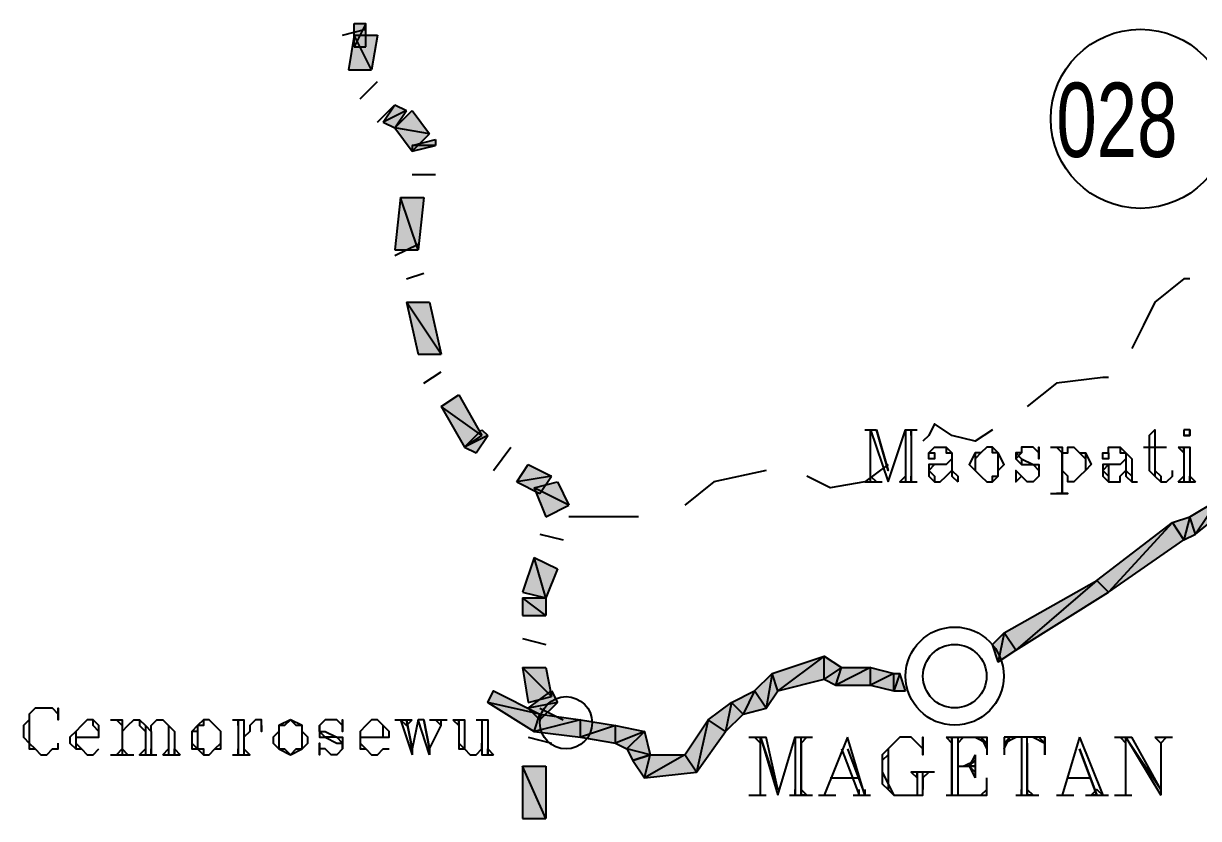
# Model space of a CAD drawing. Header units: millimetres. Extents: x 658 to 813, y 806 to 883.
# Drawn here: x 783.666 to 784.281, y 863.834 to 864.251 of the extents above; entities that cross this region are included whole.
import ezdxf

# ---------------------------------------------------------------- set-up
doc = ezdxf.new("R2010")
doc.units = ezdxf.units.MM
doc.header["$LTSCALE"] = 0.1
doc.linetypes.add('atContinuous2', pattern=[0])
for name, color, linetype in [('BAT-PROP', 7, 'Continuous'), ('BATKAB', 7, 'Continuous'), ('KLEKTOR2', 7, 'Continuous'), ('LINK NAS BARU', 7, 'Continuous'), ('SYMBOL', 7, 'Continuous'), ('TEXT', 8, 'Continuous'), ('zat_Mask_solid', 7, 'Continuous')]:
    doc.layers.add(name, color=color, linetype=linetype)
doc.styles.add('Style2', font='arial.ttf', dxfattribs={"height": 0.2})

msp = doc.modelspace()

# ---------------------------------------------------------------- hatches: boundary and pattern name
at = {"layer": 'BAT-PROP'}
h = msp.add_hatch(color=7, dxfattribs=at)
h.paths.add_polyline_path([(783.84512, 864.23861), (783.84512, 864.25077), (783.83904, 864.23861)], flags=17)
h.paths.add_polyline_path([(783.84512, 864.25077), (783.83904, 864.23861), (783.83904, 864.25077)], flags=17)
h = msp.add_hatch(color=7, dxfattribs=at)
h.paths.add_polyline_path([(783.836, 864.22645), (783.84816, 864.22645), (783.83904, 864.24469)])
h.paths.add_polyline_path([(783.84816, 864.22645), (783.83904, 864.24469), (783.8512, 864.24469)])
h = msp.add_hatch(color=7, dxfattribs=at)
h.paths.add_polyline_path([(783.86032, 864.19605), (783.8664, 864.20517), (783.85424, 864.19909)])
h.paths.add_polyline_path([(783.8664, 864.20517), (783.85424, 864.19909), (783.86032, 864.20821)])
h = msp.add_hatch(color=7, dxfattribs=at)
h.paths.add_polyline_path([(783.86944, 864.18389), (783.87856, 864.19301), (783.86032, 864.19605)])
h.paths.add_polyline_path([(783.87856, 864.19301), (783.86032, 864.19605), (783.86944, 864.20517)])
h = msp.add_hatch(color=7, dxfattribs=at)
h.paths.add_polyline_path([(783.86944, 864.18389), (783.8816, 864.18693), (783.86944, 864.18693)])
h.paths.add_polyline_path([(783.8816, 864.18693), (783.86944, 864.18693), (783.8816, 864.18997)])
h = msp.add_hatch(color=7, dxfattribs=at)
h.paths.add_polyline_path([(783.86032, 864.13221), (783.87248, 864.13221), (783.86336, 864.15957)])
h.paths.add_polyline_path([(783.87248, 864.13221), (783.86336, 864.15957), (783.87552, 864.15957)])
h = msp.add_hatch(color=7, dxfattribs=at)
h.paths.add_polyline_path([(783.87248, 864.07749), (783.88464, 864.07749), (783.8664, 864.10485)], flags=16)
h.paths.add_polyline_path([(783.88464, 864.07749), (783.8664, 864.10485), (783.87856, 864.10485)])
h = msp.add_hatch(color=7, dxfattribs=at)
h.paths.add_polyline_path([(783.8968, 864.02884), (783.90592, 864.03493), (783.88464, 864.05013)])
h.paths.add_polyline_path([(783.90592, 864.03493), (783.88464, 864.05013), (783.89376, 864.05621)])
h = msp.add_hatch(color=7, dxfattribs=at)
h.paths.add_polyline_path([(783.90288, 864.0258), (783.90896, 864.03493), (783.8968, 864.02884)])
h.paths.add_polyline_path([(783.90896, 864.03493), (783.8968, 864.02884), (783.90592, 864.03797)])
h = msp.add_hatch(color=7, dxfattribs=at)
h.paths.add_polyline_path([(783.93633, 864.00452), (783.94241, 864.01364), (783.92417, 864.0106)])
h.paths.add_polyline_path([(783.94241, 864.01364), (783.92417, 864.0106), (783.93025, 864.01972)])
h = msp.add_hatch(color=7, dxfattribs=at)
h.paths.add_polyline_path([(783.93937, 863.99236), (783.95153, 863.99844), (783.93329, 864.00756)])
h.paths.add_polyline_path([(783.95153, 863.99844), (783.93329, 864.00756), (783.94545, 864.0106)])
h = msp.add_hatch(color=7, dxfattribs=at)
h.paths.add_polyline_path([(783.92721, 863.95284), (783.93937, 863.9498), (783.93329, 863.97108)])
h.paths.add_polyline_path([(783.93937, 863.9498), (783.93329, 863.97108), (783.94545, 863.965)])
h = msp.add_hatch(color=7, dxfattribs=at)
h.paths.add_polyline_path([(783.92721, 863.94068), (783.93937, 863.94068), (783.92721, 863.9498)], flags=16)
h.paths.add_polyline_path([(783.93937, 863.94068), (783.92721, 863.9498), (783.93937, 863.9498)])
h = msp.add_hatch(color=7, dxfattribs=at)
h.paths.add_polyline_path([(783.93025, 863.89508), (783.94241, 863.89812), (783.92721, 863.91332)])
h.paths.add_polyline_path([(783.94241, 863.89812), (783.92721, 863.91332), (783.93937, 863.91332)], flags=17)
h = msp.add_hatch(color=7, dxfattribs=at)
h.paths.add_polyline_path([(783.93633, 863.88596), (783.94545, 863.89508), (783.93025, 863.89204)])
h.paths.add_polyline_path([(783.94545, 863.89508), (783.93025, 863.89204), (783.94241, 863.90116)])
h = msp.add_hatch(color=7, dxfattribs=at)
h.paths.add_polyline_path([(783.92721, 863.83428), (783.93937, 863.83428), (783.92721, 863.86164)], flags=16)
h.paths.add_polyline_path([(783.93937, 863.83428), (783.92721, 863.86164), (783.93937, 863.86164)])
at = {"layer": 'KLEKTOR2'}
for points in [[(784.29201, 864.00148), (784.27985, 863.98324), (784.27681, 863.99236)], [(784.29505, 863.9954), (784.29201, 864.00148), (784.27985, 863.98324)], [(784.27681, 863.99236), (784.27377, 863.9802), (784.26769, 863.98932)], [(784.27985, 863.98324), (784.27681, 863.99236), (784.27377, 863.9802)], [(784.26769, 863.98932), (784.23425, 863.95284), (784.22817, 863.95892)], [(784.27377, 863.9802), (784.26769, 863.98932), (784.23425, 863.95284)], [(784.22817, 863.95892), (784.18561, 863.92244), (784.17953, 863.93156)], [(784.23425, 863.95284), (784.22817, 863.95892), (784.18561, 863.92244)], [(784.17953, 863.93156), (784.17649, 863.91636), (784.17345, 863.92548)], [(784.18561, 863.92244), (784.17953, 863.93156), (784.17649, 863.91636)], [(783.93633, 863.889), (783.90896, 863.89508), (783.91201, 863.90116)], [(783.93329, 863.87988), (783.93633, 863.889), (783.90896, 863.89508)], [(783.95761, 863.88596), (783.93329, 863.87988), (783.93633, 863.889)], [(783.95761, 863.87684), (783.95761, 863.88596), (783.93329, 863.87988)], [(783.97585, 863.88292), (783.95761, 863.87684), (783.95761, 863.88596)], [(783.97585, 863.8738), (783.97585, 863.88292), (783.95761, 863.87684)], [(783.99105, 863.87988), (783.97585, 863.8738), (783.97585, 863.88292)], [(783.98193, 863.87076), (783.99105, 863.87988), (783.97585, 863.8738)], [(783.99409, 863.86772), (783.98193, 863.87076), (783.99105, 863.87988)], [(783.98497, 863.86468), (783.99409, 863.86772), (783.98193, 863.87076)]]:
    msp.add_hatch(color=7, dxfattribs=at).paths.add_polyline_path(points)
h = msp.add_hatch(color=7, dxfattribs=at)
h.paths.add_polyline_path([(784.08529, 863.90724), (784.08529, 863.9194), (784.06097, 863.90116)], flags=17)
h.paths.add_polyline_path([(784.08529, 863.9194), (784.06097, 863.90116), (784.05793, 863.91028)])
h = msp.add_hatch(color=7, dxfattribs=at)
h.paths.add_polyline_path([(784.10961, 863.9042), (784.10961, 863.91332), (784.09137, 863.9042)], flags=17)
h.paths.add_polyline_path([(784.10961, 863.91332), (784.09137, 863.9042), (784.09441, 863.91332)], flags=17)
h = msp.add_hatch(color=7, dxfattribs=at)
h.paths.add_polyline_path([(784.12785, 863.90116), (784.12481, 863.91028), (784.12177, 863.90116)])
h.paths.add_polyline_path([(784.12481, 863.91028), (784.12177, 863.90116), (784.12177, 863.91028)], flags=17)
h = msp.add_hatch(color=7, dxfattribs=at)
h.paths.add_polyline_path([(784.01841, 863.8586), (784.01233, 863.86772), (783.99105, 863.85556)])
h.paths.add_polyline_path([(784.01233, 863.86772), (783.99105, 863.85556), (783.99409, 863.86772)], flags=17)
at = {"layer": 'zat_Mask_solid'}
for points in [[(784.09441, 863.91332), (784.08529, 863.90724), (784.08529, 863.9194)], [(784.09137, 863.9042), (784.09441, 863.91332), (784.08529, 863.90724)], [(784.12177, 863.91028), (784.10961, 863.9042), (784.10961, 863.91332)], [(784.05793, 863.91028), (784.05489, 863.89204), (784.04881, 863.90116)], [(784.06097, 863.90116), (784.05793, 863.91028), (784.05489, 863.89204)], [(784.12177, 863.90116), (784.12177, 863.91028), (784.10961, 863.9042)], [(784.04881, 863.90116), (784.04273, 863.889), (784.03665, 863.89508)], [(784.05489, 863.89204), (784.04881, 863.90116), (784.04273, 863.889)], [(784.03665, 863.89508), (784.03361, 863.87988), (784.02449, 863.88596)], [(784.04273, 863.889), (784.03665, 863.89508), (784.03361, 863.87988)], [(784.02449, 863.88596), (784.01841, 863.8586), (784.01233, 863.86772)], [(784.03361, 863.87988), (784.02449, 863.88596), (784.01841, 863.8586)], [(783.99105, 863.85556), (783.99409, 863.86772), (783.98497, 863.86468)]]:
    msp.add_hatch(color=7, dxfattribs=at).paths.add_polyline_path(points)

# ---------------------------------------------------------------- linework, layer by layer
at = {"layer": 'BAT-PROP', "color": 7, "linetype": 'atContinuous2'}
for p, q in [((783.84512, 864.25077), (783.83904, 864.23861)), ((783.84512, 864.25077), (783.83904, 864.23861)), ((783.83904, 864.23861), (783.83904, 864.25077)), ((783.83904, 864.25077), (783.84512, 864.25077)), ((783.84512, 864.23861), (783.84512, 864.25077)), ((783.83904, 864.24469), (783.836, 864.22645)), ((783.84816, 864.22645), (783.83904, 864.24469)), ((783.84816, 864.22645), (783.83904, 864.24469)), ((783.83904, 864.24469), (783.8512, 864.24469)), ((783.8512, 864.24469), (783.84816, 864.22645)), ((783.83904, 864.23861), (783.84512, 864.23861)), ((783.836, 864.22645), (783.84816, 864.22645)), ((783.85424, 864.19909), (783.86032, 864.20821)), ((783.86032, 864.20821), (783.8664, 864.20517)), ((783.8664, 864.20517), (783.85424, 864.19909)), ((783.8664, 864.20517), (783.85424, 864.19909)), ((783.86032, 864.19605), (783.86944, 864.20517)), ((783.86032, 864.19605), (783.8664, 864.20517)), ((783.86944, 864.20517), (783.87856, 864.19301)), ((783.85424, 864.19909), (783.86032, 864.19605)), ((783.87856, 864.19301), (783.86032, 864.19605)), ((783.86032, 864.19605), (783.86944, 864.18389)), ((783.87856, 864.19301), (783.86032, 864.19605)), ((783.86944, 864.18389), (783.87856, 864.19301)), ((783.86944, 864.18693), (783.8816, 864.18997)), ((783.8816, 864.18997), (783.8816, 864.18693)), ((783.86944, 864.18389), (783.8816, 864.18693)), ((783.8816, 864.18693), (783.86944, 864.18693)), ((783.86944, 864.18693), (783.86944, 864.18389)), ((783.8816, 864.18693), (783.86944, 864.18693)), ((783.86336, 864.15957), (783.86032, 864.13221)), ((783.87248, 864.13221), (783.86336, 864.15957)), ((783.87248, 864.13221), (783.86336, 864.15957)), ((783.86336, 864.15957), (783.87552, 864.15957)), ((783.87552, 864.15957), (783.87248, 864.13221)), ((783.86032, 864.13221), (783.87248, 864.13221)), ((783.88464, 864.07749), (783.8664, 864.10485)), ((783.8664, 864.10485), (783.87248, 864.07749)), ((783.88464, 864.07749), (783.8664, 864.10485)), ((783.8664, 864.10485), (783.87856, 864.10485)), ((783.87856, 864.10485), (783.88464, 864.07749)), ((783.87248, 864.07749), (783.88464, 864.07749)), ((783.88464, 864.05013), (783.89376, 864.05621)), ((783.89376, 864.05621), (783.90592, 864.03493)), ((783.90592, 864.03493), (783.88464, 864.05013)), ((783.88464, 864.05013), (783.8968, 864.02884)), ((783.90592, 864.03493), (783.88464, 864.05013)), ((783.8968, 864.02884), (783.90592, 864.03797)), ((783.90896, 864.03493), (783.8968, 864.02884)), ((783.90896, 864.03493), (783.8968, 864.02884)), ((783.8968, 864.02884), (783.90592, 864.03493)), ((783.90288, 864.0258), (783.90896, 864.03493)), ((783.90592, 864.03797), (783.90896, 864.03493)), ((783.8968, 864.02884), (783.90288, 864.0258)), ((783.92417, 864.0106), (783.93025, 864.01972)), ((783.93025, 864.01972), (783.94241, 864.01364)), ((783.94241, 864.01364), (783.92417, 864.0106)), ((783.94241, 864.01364), (783.92417, 864.0106)), ((783.92417, 864.0106), (783.93633, 864.00452)), ((783.93329, 864.00756), (783.94545, 864.0106)), ((783.93633, 864.00452), (783.94241, 864.01364)), ((783.94545, 864.0106), (783.95153, 863.99844)), ((783.95153, 863.99844), (783.93329, 864.00756)), ((783.93329, 864.00756), (783.93937, 863.99236)), ((783.95153, 863.99844), (783.93329, 864.00756)), ((783.93937, 863.99236), (783.95153, 863.99844)), ((783.93329, 863.97108), (783.92721, 863.95284)), ((783.93937, 863.9498), (783.93329, 863.97108)), ((783.93937, 863.9498), (783.93329, 863.97108)), ((783.93329, 863.97108), (783.94545, 863.965)), ((783.94545, 863.965), (783.93937, 863.9498)), ((783.92721, 863.95284), (783.93937, 863.9498)), ((783.93937, 863.94068), (783.92721, 863.9498)), ((783.92721, 863.9498), (783.92721, 863.94068)), ((783.93937, 863.94068), (783.92721, 863.9498)), ((783.92721, 863.9498), (783.93937, 863.9498)), ((783.93937, 863.9498), (783.93937, 863.94068)), ((783.92721, 863.94068), (783.93937, 863.94068)), ((783.94241, 863.89812), (783.92721, 863.91332)), ((783.92721, 863.91332), (783.93025, 863.89508)), ((783.94241, 863.89812), (783.92721, 863.91332)), ((783.92721, 863.91332), (783.93937, 863.91332)), ((783.93937, 863.91332), (783.94241, 863.89812)), ((783.93025, 863.89204), (783.94241, 863.90116)), ((783.94241, 863.90116), (783.94545, 863.89508)), ((783.93025, 863.89508), (783.94241, 863.89812)), ((783.94545, 863.89508), (783.93025, 863.89204)), ((783.94545, 863.89508), (783.93025, 863.89204)), ((783.93633, 863.88596), (783.94545, 863.89508)), ((783.93025, 863.89204), (783.93633, 863.88596)), ((783.93937, 863.83428), (783.92721, 863.86164)), ((783.92721, 863.86164), (783.92721, 863.83428)), ((783.93937, 863.83428), (783.92721, 863.86164)), ((783.92721, 863.86164), (783.93937, 863.86164)), ((783.93937, 863.86164), (783.93937, 863.83428)), ((783.92721, 863.83428), (783.93937, 863.83428))]:
    msp.add_line(p, q, dxfattribs=at)
at = {"layer": 'BAT-PROP', "color": 7}
for points in [[(783.83296, 864.24469), (783.84512, 864.24773)], [(783.84208, 864.21125), (783.8512, 864.22037)], [(783.8512, 864.19909), (783.86032, 864.20821)], [(783.86944, 864.17173), (783.8816, 864.17173)], [(783.86032, 864.12917), (783.87248, 864.13525)], [(783.8664, 864.11701), (783.87552, 864.12005)], [(783.87552, 864.06229), (783.88464, 864.06837)], [(783.91201, 864.01668), (783.92113, 864.02884)], [(783.93633, 863.98324), (783.94849, 863.9802)], [(783.92721, 863.92852), (783.93937, 863.92548)], [(783.93633, 863.89204), (783.94849, 863.88596)], [(783.93025, 863.87684), (783.94241, 863.8738)]]:
    msp.add_lwpolyline(points, dxfattribs=at)
at = {"layer": 'BATKAB', "color": 7}
for points in [[(784.27681, 864.11701), (784.27377, 864.11701), (784.25857, 864.10485), (784.25249, 864.09269), (784.24641, 864.08053)], [(784.23425, 864.06533), (784.23121, 864.06533), (784.20689, 864.06229), (784.19169, 864.05013)], [(784.17345, 864.03797), (784.16433, 864.03189), (784.15217, 864.03493), (784.14305, 864.04101), (784.14001, 864.03493), (784.13697, 864.03189)], [(784.05489, 864.01668), (784.02753, 864.0106), (784.01233, 863.99844)], [(784.11873, 864.01972), (784.10657, 864.0106), (784.08833, 864.00756), (784.07617, 864.01364)], [(783.98801, 863.99236), (783.98497, 863.99236), (783.95153, 863.99236)]]:
    msp.add_lwpolyline(points, dxfattribs=at)
at = {"layer": 'KLEKTOR2', "color": 7}
for points in [[(784.29201, 864.00148), (784.27985, 863.98324), (784.27681, 863.99236), (784.29201, 864.00148)], [(784.29505, 863.9954), (784.29201, 864.00148), (784.27985, 863.98324), (784.29505, 863.9954)], [(784.27681, 863.99236), (784.27377, 863.9802), (784.26769, 863.98932), (784.27681, 863.99236)], [(784.27985, 863.98324), (784.27681, 863.99236), (784.27377, 863.9802), (784.27985, 863.98324)], [(784.26769, 863.98932), (784.23425, 863.95284), (784.22817, 863.95892), (784.26769, 863.98932)], [(784.27377, 863.9802), (784.26769, 863.98932), (784.23425, 863.95284), (784.27377, 863.9802)], [(784.22817, 863.95892), (784.18561, 863.92244), (784.17953, 863.93156), (784.22817, 863.95892)], [(784.23425, 863.95284), (784.22817, 863.95892), (784.18561, 863.92244), (784.23425, 863.95284)], [(784.17953, 863.93156), (784.17649, 863.91636), (784.17345, 863.92548), (784.17953, 863.93156)], [(784.18561, 863.92244), (784.17953, 863.93156), (784.17649, 863.91636), (784.18561, 863.92244)], [(784.08529, 863.9194), (784.06097, 863.90116), (784.05793, 863.91028), (784.08529, 863.9194)], [(784.08529, 863.90724), (784.08529, 863.9194), (784.06097, 863.90116), (784.08529, 863.90724)], [(784.09441, 863.91332), (784.08529, 863.90724), (784.08529, 863.9194), (784.09441, 863.91332)], [(784.09137, 863.9042), (784.09441, 863.91332), (784.08529, 863.90724), (784.09137, 863.9042)], [(784.10961, 863.9042), (784.10961, 863.91332), (784.09137, 863.9042), (784.10961, 863.9042)], [(784.10961, 863.91332), (784.09137, 863.9042), (784.09441, 863.91332), (784.10961, 863.91332)], [(784.12177, 863.91028), (784.10961, 863.9042), (784.10961, 863.91332), (784.12177, 863.91028)], [(784.05793, 863.91028), (784.05489, 863.89204), (784.04881, 863.90116), (784.05793, 863.91028)], [(784.06097, 863.90116), (784.05793, 863.91028), (784.05489, 863.89204), (784.06097, 863.90116)], [(784.12177, 863.90116), (784.12177, 863.91028), (784.10961, 863.9042), (784.12177, 863.90116)], [(784.12785, 863.90116), (784.12481, 863.91028), (784.12177, 863.90116), (784.12785, 863.90116)], [(784.12481, 863.91028), (784.12177, 863.90116), (784.12177, 863.91028), (784.12481, 863.91028)], [(783.93633, 863.889), (783.90896, 863.89508), (783.91201, 863.90116), (783.93633, 863.889)], [(784.04881, 863.90116), (784.04273, 863.889), (784.03665, 863.89508), (784.04881, 863.90116)], [(784.05489, 863.89204), (784.04881, 863.90116), (784.04273, 863.889), (784.05489, 863.89204)], [(783.93329, 863.87988), (783.93633, 863.889), (783.90896, 863.89508), (783.93329, 863.87988)], [(784.03665, 863.89508), (784.03361, 863.87988), (784.02449, 863.88596), (784.03665, 863.89508)], [(784.04273, 863.889), (784.03665, 863.89508), (784.03361, 863.87988), (784.04273, 863.889)], [(783.95761, 863.88596), (783.93329, 863.87988), (783.93633, 863.889), (783.95761, 863.88596)], [(783.95761, 863.87684), (783.95761, 863.88596), (783.93329, 863.87988), (783.95761, 863.87684)], [(783.97585, 863.88292), (783.95761, 863.87684), (783.95761, 863.88596), (783.97585, 863.88292)], [(783.97585, 863.8738), (783.97585, 863.88292), (783.95761, 863.87684), (783.97585, 863.8738)], [(783.99105, 863.87988), (783.97585, 863.8738), (783.97585, 863.88292), (783.99105, 863.87988)], [(784.02449, 863.88596), (784.01841, 863.8586), (784.01233, 863.86772), (784.02449, 863.88596)], [(784.03361, 863.87988), (784.02449, 863.88596), (784.01841, 863.8586), (784.03361, 863.87988)], [(783.98193, 863.87076), (783.99105, 863.87988), (783.97585, 863.8738), (783.98193, 863.87076)], [(783.99409, 863.86772), (783.98193, 863.87076), (783.99105, 863.87988), (783.99409, 863.86772)], [(783.98497, 863.86468), (783.99409, 863.86772), (783.98193, 863.87076), (783.98497, 863.86468)], [(783.99105, 863.85556), (783.99409, 863.86772), (783.98497, 863.86468), (783.99105, 863.85556)], [(784.01841, 863.8586), (784.01233, 863.86772), (783.99105, 863.85556), (784.01841, 863.8586)], [(784.01233, 863.86772), (783.99105, 863.85556), (783.99409, 863.86772), (784.01233, 863.86772)]]:
    msp.add_lwpolyline(points, dxfattribs=at)
at = {"layer": 'LINK NAS BARU', "color": 7, "linetype": 'atContinuous2'}
msp.add_circle((784.2509, 864.20083), 0.0469, dxfattribs=at)
at = {"layer": 'SYMBOL', "color": 7, "linetype": 'atContinuous2'}
for centre, radius in [((784.15365, 863.90888), 0.02572), ((784.15366, 863.90884), 0.01664), ((783.95001, 863.88443), 0.0137)]:
    msp.add_circle(centre, radius, dxfattribs=at)
at = {"layer": 'TEXT', "color": 7}
for points in [[(784.10657, 864.03797), (784.11265, 864.03797)], [(784.10961, 864.01364), (784.10961, 864.03797), (784.11873, 864.0106)], [(784.10961, 864.03797), (784.10961, 864.03493)], [(784.11265, 864.03797), (784.11873, 864.01668), (784.11265, 864.03797)], [(784.11873, 864.0106), (784.12785, 864.03797), (784.12785, 864.0106)], [(784.12785, 864.03797), (784.13393, 864.03797)], [(784.12785, 864.03493), (784.12785, 864.01364)], [(784.13089, 864.03797), (784.13089, 864.0106)], [(784.13089, 864.03797), (784.13089, 864.03493), (784.13089, 864.03797)], [(784.25553, 864.03493), (784.25857, 864.03797), (784.25857, 864.01668), (784.26161, 864.01364), (784.26161, 864.0106)], [(784.25553, 864.03493), (784.25553, 864.01668), (784.25857, 864.01364), (784.26161, 864.0106), (784.26465, 864.0106), (784.26769, 864.01364), (784.26769, 864.01668)], [(784.25857, 864.03493), (784.25857, 864.01668), (784.25857, 864.01364)], [(784.27377, 864.03797), (784.27377, 864.03493), (784.27681, 864.03493), (784.27681, 864.03797), (784.27377, 864.03797)], [(784.27681, 864.03797), (784.27681, 864.03493), (784.27377, 864.03493)], [(784.14001, 864.0258), (784.14305, 864.0258), (784.14305, 864.02276), (784.14001, 864.02276), (784.14001, 864.0258), (784.14305, 864.02884), (784.14913, 864.02884), (784.15217, 864.0258), (784.15217, 864.02276), (784.15217, 864.01668), (784.15521, 864.01364), (784.15521, 864.0106)], [(784.14913, 864.02884), (784.14913, 864.0258), (784.15217, 864.0258), (784.15217, 864.01668), (784.15217, 864.01364), (784.15521, 864.0106)], [(784.17041, 864.02884), (784.16737, 864.0258), (784.16433, 864.0258), (784.16129, 864.01972), (784.16433, 864.01668), (784.16737, 864.01364), (784.17041, 864.0106), (784.17345, 864.0106), (784.17649, 864.01364), (784.17649, 864.01668), (784.17953, 864.01972), (784.17649, 864.0258), (784.17345, 864.02884), (784.17041, 864.02884)], [(784.17041, 864.02884), (784.16737, 864.0258), (784.16433, 864.02276), (784.16433, 864.01668), (784.16737, 864.01364), (784.17041, 864.0106)], [(784.17345, 864.0106), (784.17345, 864.01364), (784.17649, 864.01364), (784.17649, 864.01668), (784.17649, 864.02276), (784.17649, 864.0258), (784.17345, 864.0258), (784.17345, 864.02884)], [(784.19777, 864.0258), (784.19777, 864.02884), (784.19777, 864.02276), (784.19777, 864.0258), (784.19473, 864.02884), (784.18865, 864.02884), (784.18865, 864.0258), (784.18561, 864.0258), (784.18561, 864.02276), (784.18865, 864.01972), (784.19473, 864.01972), (784.19777, 864.01668), (784.19777, 864.01364)], [(784.20385, 864.02884), (784.20993, 864.02884), (784.20993, 864.00452)], [(784.20689, 864.02884), (784.20993, 864.0258), (784.20689, 864.02884)], [(784.20993, 864.02884), (784.20993, 864.00452), (784.20993, 864.0258)], [(784.20993, 864.0258), (784.21297, 864.0258), (784.21297, 864.02884), (784.21601, 864.02884), (784.21905, 864.0258), (784.22209, 864.0258), (784.22513, 864.01972), (784.22209, 864.01668), (784.21905, 864.01364), (784.21601, 864.0106), (784.21297, 864.0106), (784.21297, 864.01364), (784.20993, 864.01668)], [(784.21601, 864.02884), (784.21905, 864.0258), (784.22209, 864.02276), (784.22209, 864.01668), (784.21905, 864.01364), (784.21601, 864.0106)], [(784.23425, 864.0258), (784.23425, 864.02276), (784.23121, 864.02276), (784.23121, 864.0258), (784.23425, 864.0258), (784.23425, 864.02884), (784.24033, 864.02884), (784.24337, 864.0258), (784.24641, 864.02276), (784.24641, 864.01668), (784.24641, 864.01364), (784.24641, 864.0106)], [(784.24033, 864.02884), (784.24033, 864.0258), (784.24337, 864.0258), (784.24337, 864.01668), (784.24337, 864.01364), (784.24641, 864.0106), (784.24945, 864.0106)], [(784.25249, 864.02884), (784.26465, 864.02884)], [(784.27073, 864.02884), (784.27681, 864.02884), (784.27681, 864.0106)], [(784.27073, 864.02884), (784.27377, 864.0258), (784.27377, 864.02884)], [(784.27377, 864.02884), (784.27377, 864.0106)], [(784.15217, 864.02276), (784.14913, 864.01972), (784.14305, 864.01972), (784.14001, 864.01972), (784.14001, 864.01668), (784.14001, 864.01364), (784.14305, 864.0106), (784.14609, 864.0106), (784.14913, 864.01364), (784.15217, 864.01668)], [(784.15217, 864.0258), (784.15217, 864.02276), (784.15217, 864.01668), (784.15217, 864.01364)], [(784.16433, 864.0258), (784.16433, 864.02276), (784.16433, 864.01668)], [(784.17649, 864.01668), (784.17649, 864.02276), (784.17649, 864.0258)], [(784.18865, 864.0258), (784.18561, 864.02276)], [(784.18561, 864.0258), (784.18865, 864.02276), (784.19473, 864.01972), (784.19777, 864.01972), (784.19777, 864.01668), (784.19777, 864.01364), (784.19473, 864.0106), (784.19169, 864.0106), (784.18865, 864.01364), (784.18561, 864.01668), (784.18561, 864.0106), (784.18865, 864.01364)], [(784.18865, 864.02276), (784.18865, 864.01972), (784.19473, 864.01972), (784.19777, 864.01972)], [(784.22209, 864.0258), (784.22209, 864.02276), (784.22209, 864.01668)], [(784.24337, 864.02276), (784.24033, 864.01972), (784.23425, 864.01972), (784.23121, 864.01972), (784.23121, 864.01668), (784.23121, 864.01364), (784.23425, 864.0106), (784.24033, 864.0106), (784.24033, 864.01364), (784.24337, 864.01668)], [(784.24337, 864.0258), (784.24337, 864.02276), (784.24337, 864.01668), (784.24641, 864.01364)], [(784.27681, 864.0258), (784.27681, 864.01364)], [(784.14001, 864.01972), (784.14001, 864.01668), (784.14001, 864.01364)], [(784.14913, 864.01972), (784.14609, 864.01972), (784.14305, 864.01972), (784.14001, 864.01668), (784.14305, 864.01364), (784.14305, 864.0106)], [(784.19777, 864.01668), (784.19777, 864.01364)], [(784.23425, 864.01972), (784.23121, 864.01668), (784.23425, 864.01364)], [(784.24033, 864.01972), (784.23729, 864.01972), (784.23425, 864.01972), (784.23425, 864.01668), (784.23425, 864.01364), (784.23425, 864.0106)], [(784.10657, 864.0106), (784.11569, 864.0106)], [(784.10961, 864.0106), (784.10961, 864.01364), (784.11265, 864.0106)], [(784.12785, 864.01364), (784.12481, 864.0106), (784.12785, 864.01364)], [(784.12481, 864.0106), (784.13393, 864.0106)], [(784.13089, 864.01364), (784.13089, 864.0106), (784.13089, 864.01364)], [(784.27073, 864.0106), (784.27377, 864.01364), (784.27377, 864.0106)], [(784.27073, 864.0106), (784.27985, 864.0106)], [(784.27681, 864.0106), (784.27681, 864.01364), (784.27985, 864.0106)], [(784.20385, 864.00452), (784.21297, 864.00452)], [(784.20993, 864.00452), (784.20689, 864.00452), (784.20993, 864.00452), (784.21297, 864.00452), (784.20993, 864.00452)], [(783.684, 863.889), (783.684, 863.89204), (783.684, 863.88596), (783.684, 863.889), (783.68096, 863.89204), (783.67792, 863.89204), (783.67488, 863.89204), (783.67184, 863.89204), (783.6688, 863.889), (783.6688, 863.88596), (783.66576, 863.88292), (783.66576, 863.87684), (783.6688, 863.8738), (783.6688, 863.87076), (783.67184, 863.87076), (783.67488, 863.86772), (783.67792, 863.86772), (783.68096, 863.87076), (783.684, 863.87076), (783.684, 863.8738)], [(783.67488, 863.89204), (783.67184, 863.89204), (783.6688, 863.889), (783.6688, 863.88292), (783.6688, 863.87684), (783.6688, 863.8738), (783.67184, 863.87076), (783.67488, 863.86772)], [(783.6688, 863.889), (783.6688, 863.88596), (783.6688, 863.88292), (783.6688, 863.87684), (783.6688, 863.8738), (783.6688, 863.87076)], [(783.69312, 863.87684), (783.70528, 863.87684), (783.70528, 863.87988), (783.70528, 863.88292), (783.70224, 863.88596), (783.6992, 863.88596), (783.69616, 863.88292), (783.69312, 863.87988), (783.69008, 863.87684), (783.69008, 863.8738), (783.69312, 863.87076), (783.69616, 863.87076), (783.6992, 863.86772), (783.70224, 863.86772), (783.70528, 863.87076)], [(783.6992, 863.88596), (783.69616, 863.88292), (783.69312, 863.87988), (783.69312, 863.8738), (783.69616, 863.87076), (783.6992, 863.86772)], [(783.70528, 863.87684), (783.70528, 863.87988), (783.70224, 863.88292), (783.70224, 863.88596)], [(783.70528, 863.87988), (783.70528, 863.88292)], [(783.71136, 863.88596), (783.71744, 863.88596), (783.71744, 863.86772)], [(783.7144, 863.88596), (783.71744, 863.88292), (783.7144, 863.88596)], [(783.71744, 863.88596), (783.71744, 863.86772)], [(783.71744, 863.87988), (783.72048, 863.88292), (783.72352, 863.88596), (783.72656, 863.88596), (783.7296, 863.88292), (783.73264, 863.87988), (783.73264, 863.86772)], [(783.71744, 863.88292), (783.71744, 863.87076)], [(783.72656, 863.88596), (783.72656, 863.88292), (783.7296, 863.87988), (783.7296, 863.86772)], [(783.7296, 863.88292), (783.7296, 863.87988), (783.7296, 863.87076)], [(783.73264, 863.87988), (783.73264, 863.88292), (783.73568, 863.88596), (783.73872, 863.88596), (783.74176, 863.88292), (783.7448, 863.87988), (783.7448, 863.86772)], [(783.73872, 863.88596), (783.74176, 863.88292), (783.74176, 863.87988), (783.74176, 863.86772)], [(783.74176, 863.88292), (783.74176, 863.87988), (783.74176, 863.87076)], [(783.76, 863.88596), (783.75696, 863.88292), (783.75392, 863.87988), (783.75392, 863.87684), (783.75392, 863.8738), (783.75392, 863.87076), (783.75696, 863.87076), (783.76, 863.86772), (783.76304, 863.86772), (783.76608, 863.87076), (783.76912, 863.87076), (783.76912, 863.8738), (783.76912, 863.87684), (783.76912, 863.87988), (783.76608, 863.88292), (783.76304, 863.88596), (783.76, 863.88596)], [(783.76, 863.88596), (783.76, 863.88292), (783.75696, 863.88292), (783.75696, 863.87988), (783.75696, 863.8738), (783.75696, 863.87076), (783.76, 863.87076), (783.76, 863.86772)], [(783.76304, 863.86772), (783.76608, 863.87076), (783.76912, 863.8738), (783.76912, 863.87988), (783.76608, 863.88292), (783.76304, 863.88596)], [(783.7752, 863.88596), (783.78128, 863.88596), (783.78128, 863.86772)], [(783.77824, 863.88596), (783.77824, 863.86772)], [(783.77824, 863.88596), (783.77824, 863.88292), (783.77824, 863.88596)], [(783.7904, 863.88292), (783.7904, 863.87988), (783.7904, 863.88292), (783.7904, 863.88596), (783.78736, 863.88596), (783.78432, 863.88292), (783.78432, 863.87988), (783.78128, 863.87684)], [(783.78128, 863.88292), (783.78128, 863.87076)], [(783.8056, 863.88596), (783.79952, 863.88292), (783.79952, 863.87988), (783.79648, 863.87684), (783.79648, 863.8738), (783.79952, 863.87076), (783.8056, 863.86772), (783.81168, 863.87076), (783.81472, 863.8738), (783.81472, 863.87684), (783.81168, 863.87988), (783.81168, 863.88292), (783.8056, 863.88596)], [(783.8056, 863.88596), (783.80256, 863.88292), (783.79952, 863.88292), (783.79952, 863.87988), (783.79952, 863.8738), (783.79952, 863.87076), (783.80256, 863.87076), (783.8056, 863.86772), (783.80864, 863.87076), (783.81168, 863.87076), (783.81168, 863.8738), (783.81168, 863.87988), (783.81168, 863.88292), (783.80864, 863.88292), (783.8056, 863.88596)], [(783.83296, 863.88292), (783.83296, 863.88596), (783.83296, 863.87988), (783.83296, 863.88292), (783.82992, 863.88596), (783.82384, 863.88596), (783.8208, 863.88292), (783.8208, 863.87988), (783.8208, 863.87684), (783.82384, 863.87684), (783.82992, 863.8738), (783.83296, 863.8738), (783.83296, 863.87076), (783.83296, 863.8738), (783.82992, 863.87684), (783.82384, 863.87684), (783.8208, 863.87988), (783.8208, 863.88292), (783.8208, 863.87988), (783.82384, 863.87988), (783.82992, 863.87684), (783.83296, 863.87684), (783.83296, 863.8738), (783.83296, 863.87076), (783.82992, 863.86772), (783.82688, 863.86772), (783.82384, 863.87076), (783.8208, 863.87076), (783.8208, 863.8738), (783.8208, 863.86772), (783.8208, 863.87076)], [(783.84208, 863.87684), (783.85728, 863.87684), (783.85728, 863.87988), (783.85424, 863.88292), (783.8512, 863.88596), (783.84816, 863.88596), (783.84512, 863.88292), (783.84208, 863.87988), (783.84208, 863.87684), (783.84208, 863.8738), (783.84208, 863.87076), (783.84512, 863.87076), (783.84816, 863.86772), (783.8512, 863.86772), (783.85424, 863.87076), (783.85728, 863.87076)], [(783.84816, 863.88596), (783.84512, 863.88292), (783.84208, 863.87988), (783.84208, 863.8738), (783.84512, 863.87076), (783.84816, 863.86772)], [(783.85424, 863.87684), (783.85424, 863.87988), (783.85424, 863.88292), (783.8512, 863.88596)], [(783.85424, 863.87988), (783.85424, 863.88292)], [(783.86032, 863.88596), (783.86944, 863.88596)], [(783.86336, 863.88596), (783.86944, 863.86772)], [(783.86336, 863.88596), (783.8664, 863.88292), (783.86944, 863.88596)], [(783.8664, 863.88596), (783.86944, 863.87076), (783.8664, 863.88596)], [(783.87856, 863.86772), (783.87248, 863.88596), (783.86944, 863.87076), (783.86944, 863.86772)], [(783.87856, 863.87076), (783.87552, 863.88596), (783.87248, 863.88596)], [(783.87552, 863.88596), (783.87856, 863.87076), (783.88464, 863.88292)], [(783.87856, 863.88596), (783.88768, 863.88596)], [(783.8816, 863.88596), (783.88464, 863.88292), (783.88464, 863.88596)], [(783.89072, 863.88596), (783.8968, 863.88596), (783.8968, 863.8738), (783.8968, 863.87076), (783.89984, 863.86772)], [(783.89072, 863.88596), (783.89376, 863.88292), (783.89376, 863.88596)], [(783.89376, 863.88596), (783.89376, 863.8738), (783.89376, 863.87076), (783.8968, 863.87076), (783.89984, 863.86772), (783.90288, 863.86772), (783.90592, 863.87076), (783.90592, 863.8738)], [(783.89376, 863.88292), (783.89376, 863.8738), (783.8968, 863.87076)], [(783.90288, 863.88596), (783.90896, 863.88596), (783.90896, 863.86772)], [(783.90592, 863.88596), (783.90592, 863.86772), (783.91201, 863.86772)], [(783.90896, 863.88292), (783.90896, 863.87076)], [(783.69312, 863.87988), (783.69312, 863.8738), (783.69312, 863.87076)], [(783.75696, 863.87988), (783.75392, 863.87988), (783.75392, 863.8738), (783.75696, 863.87076)], [(783.76912, 863.87076), (783.76912, 863.8738), (783.76912, 863.87988)], [(783.79952, 863.87988), (783.79952, 863.8738), (783.79952, 863.87076)], [(783.81168, 863.87076), (783.81168, 863.8738), (783.81168, 863.87988)], [(783.84208, 863.87988), (783.84208, 863.8738), (783.84208, 863.87076)], [(784.04577, 863.87684), (784.05489, 863.87684)], [(784.04881, 863.87684), (784.05185, 863.8738)], [(784.05185, 863.84644), (784.05185, 863.87684), (784.06097, 863.84644)], [(784.05185, 863.87684), (784.06097, 863.84948), (784.05489, 863.87684)], [(784.06097, 863.84644), (784.07009, 863.87684), (784.07009, 863.84644)], [(784.07009, 863.87684), (784.07921, 863.87684)], [(784.07313, 863.8738), (784.07313, 863.84644), (784.07313, 863.87684)], [(784.07617, 863.87684), (784.07313, 863.8738), (784.07617, 863.87684)], [(784.09745, 863.87684), (784.08529, 863.84644)], [(784.09745, 863.87076), (784.10657, 863.84644), (784.09745, 863.87684)], [(784.13697, 863.87076), (784.13697, 863.87684), (784.13697, 863.86772), (784.13697, 863.87076), (784.13393, 863.8738), (784.13089, 863.87684), (784.12481, 863.87684), (784.12177, 863.8738), (784.11873, 863.87076), (784.11569, 863.86772), (784.11569, 863.86468), (784.11569, 863.8586), (784.11569, 863.85252), (784.11873, 863.84948), (784.12177, 863.84644), (784.12481, 863.84644), (784.13089, 863.84644), (784.13393, 863.84644), (784.13697, 863.84644), (784.13697, 863.8586)], [(784.12481, 863.87684), (784.12177, 863.8738), (784.11873, 863.87076), (784.11873, 863.86468), (784.11873, 863.8586), (784.11873, 863.85252), (784.12177, 863.84644), (784.12481, 863.84644)], [(784.14913, 863.87684), (784.17041, 863.87684), (784.17041, 863.86772)], [(784.14913, 863.87684), (784.15217, 863.8738), (784.15217, 863.87684)], [(784.15217, 863.87684), (784.15217, 863.84644), (784.15217, 863.8738)], [(784.15521, 863.87684), (784.15521, 863.84644)], [(784.15521, 863.87684), (784.15521, 863.8738), (784.15825, 863.87684)], [(784.16433, 863.87684), (784.17041, 863.8738), (784.16737, 863.87684), (784.17041, 863.87076)], [(784.17041, 863.87684), (784.17041, 863.86772)], [(784.17953, 863.87684), (784.17953, 863.86772)], [(784.20081, 863.86772), (784.20081, 863.87684), (784.17953, 863.87684)], [(784.17953, 863.87684), (784.17953, 863.86772)], [(784.17953, 863.87076), (784.18257, 863.87684), (784.17953, 863.8738), (784.18561, 863.87684)], [(784.18865, 863.87684), (784.18865, 863.84644)], [(784.19169, 863.8738), (784.19169, 863.84644), (784.19169, 863.87684)], [(784.19473, 863.87684), (784.20081, 863.8738), (784.19777, 863.87684)], [(784.20081, 863.87076), (784.20081, 863.87684), (784.20081, 863.86772)], [(784.21905, 863.87684), (784.20993, 863.84644)], [(784.21905, 863.87684), (784.23121, 863.84644)], [(784.23729, 863.87684), (784.24641, 863.87684)], [(784.24033, 863.87684), (784.24337, 863.8738)], [(784.24337, 863.84644), (784.24337, 863.87684), (784.26161, 863.84644)], [(784.24337, 863.87684), (784.26161, 863.84948), (784.24641, 863.87684)], [(784.25857, 863.87684), (784.26769, 863.87684)], [(784.25857, 863.87684), (784.26161, 863.8738), (784.26465, 863.87684)], [(783.71744, 863.87076), (783.7144, 863.86772), (783.71744, 863.87076), (783.72048, 863.86772), (783.71744, 863.87076)], [(783.7296, 863.87076), (783.72656, 863.86772), (783.7296, 863.87076)], [(783.73264, 863.87076), (783.73264, 863.86772), (783.73264, 863.87076)], [(783.73872, 863.86772), (783.74176, 863.87076), (783.74176, 863.86772)], [(783.7448, 863.86772), (783.7448, 863.87076), (783.74784, 863.86772)], [(783.77824, 863.87076), (783.77824, 863.86772), (783.77824, 863.87076)], [(783.78128, 863.87076), (783.78432, 863.86772), (783.78128, 863.87076)], [(783.87856, 863.87076), (783.87856, 863.86772)], [(783.90896, 863.86772), (783.90896, 863.87076), (783.91201, 863.86772)], [(784.09441, 863.87076), (784.10353, 863.84644)], [(784.11873, 863.87076), (784.11873, 863.86772), (784.11569, 863.86468), (784.11569, 863.8586), (784.11873, 863.85252), (784.11873, 863.84948)], [(784.21905, 863.87076), (784.22817, 863.84644), (784.21905, 863.87076)], [(784.26161, 863.8738), (784.26161, 863.84644)], [(783.71136, 863.86772), (783.72352, 863.86772)], [(783.72656, 863.86772), (783.73568, 863.86772)], [(783.73872, 863.86772), (783.74784, 863.86772)], [(783.7752, 863.86772), (783.78432, 863.86772)], [(784.16433, 863.86164), (784.15825, 863.86164), (784.16433, 863.86468), (784.16129, 863.86164), (784.16433, 863.8586)], [(784.16433, 863.86772), (784.16129, 863.86164), (784.16433, 863.85556)], [(784.16433, 863.86772), (784.16433, 863.85556)], [(784.14305, 863.8586), (784.13089, 863.8586), (784.13393, 863.85556), (784.13393, 863.8586), (784.13393, 863.84948), (784.13393, 863.84644)], [(784.14001, 863.8586), (784.13697, 863.85556), (784.14001, 863.8586)], [(784.15521, 863.86164), (784.16433, 863.86164)], [(784.08833, 863.85556), (784.10353, 863.85556)], [(784.13697, 863.85556), (784.13697, 863.84948)], [(784.14913, 863.84644), (784.17041, 863.84644), (784.17041, 863.85556)], [(784.17041, 863.84644), (784.17041, 863.85556)], [(784.21297, 863.85556), (784.22513, 863.85556)], [(784.04577, 863.84644), (784.05489, 863.84644)], [(784.04881, 863.84644), (784.05185, 863.84644), (784.05489, 863.84644)], [(784.06705, 863.84644), (784.07009, 863.84644), (784.07009, 863.84948)], [(784.06705, 863.84644), (784.07921, 863.84644)], [(784.07313, 863.84948), (784.07617, 863.84644), (784.07313, 863.84644)], [(784.08225, 863.84644), (784.09137, 863.84644)], [(784.08529, 863.84644), (784.08833, 863.84644)], [(784.10049, 863.84644), (784.10353, 863.84644), (784.10353, 863.84948)], [(784.10049, 863.84644), (784.10961, 863.84644)], [(784.10657, 863.84948), (784.10657, 863.84644)], [(784.14913, 863.84644), (784.15217, 863.84644), (784.15217, 863.84948)], [(784.15521, 863.84948), (784.15521, 863.84644), (784.15825, 863.84644)], [(784.16433, 863.84644), (784.17041, 863.84644)], [(784.16737, 863.84644), (784.17041, 863.84948), (784.16737, 863.84644)], [(784.18561, 863.84644), (784.18865, 863.84644), (784.18865, 863.84948)], [(784.18561, 863.84644), (784.19777, 863.84644)], [(784.19169, 863.84948), (784.19473, 863.84644), (784.19169, 863.84644)], [(784.20689, 863.84644), (784.21601, 863.84644)], [(784.20689, 863.84644), (784.20993, 863.84644), (784.21297, 863.84644)], [(784.22209, 863.84644), (784.23425, 863.84644)], [(784.22817, 863.84644), (784.22513, 863.84644), (784.22817, 863.84948), (784.23121, 863.84644)], [(784.23729, 863.84644), (784.24641, 863.84644)], [(784.24033, 863.84644), (784.24337, 863.84644), (784.24641, 863.84644)]]:
    msp.add_lwpolyline(points, dxfattribs=at)

# ---------------------------------------------------------------- texts
at = {"layer": 'LINK NAS BARU', "color": 7, "style": 'Style2', "width": 0.7}
msp.add_text('028', height=0.038913, rotation=0.00055, dxfattribs=at).set_placement((784.20689, 864.18085))

doc.saveas('drawing.dxf')
